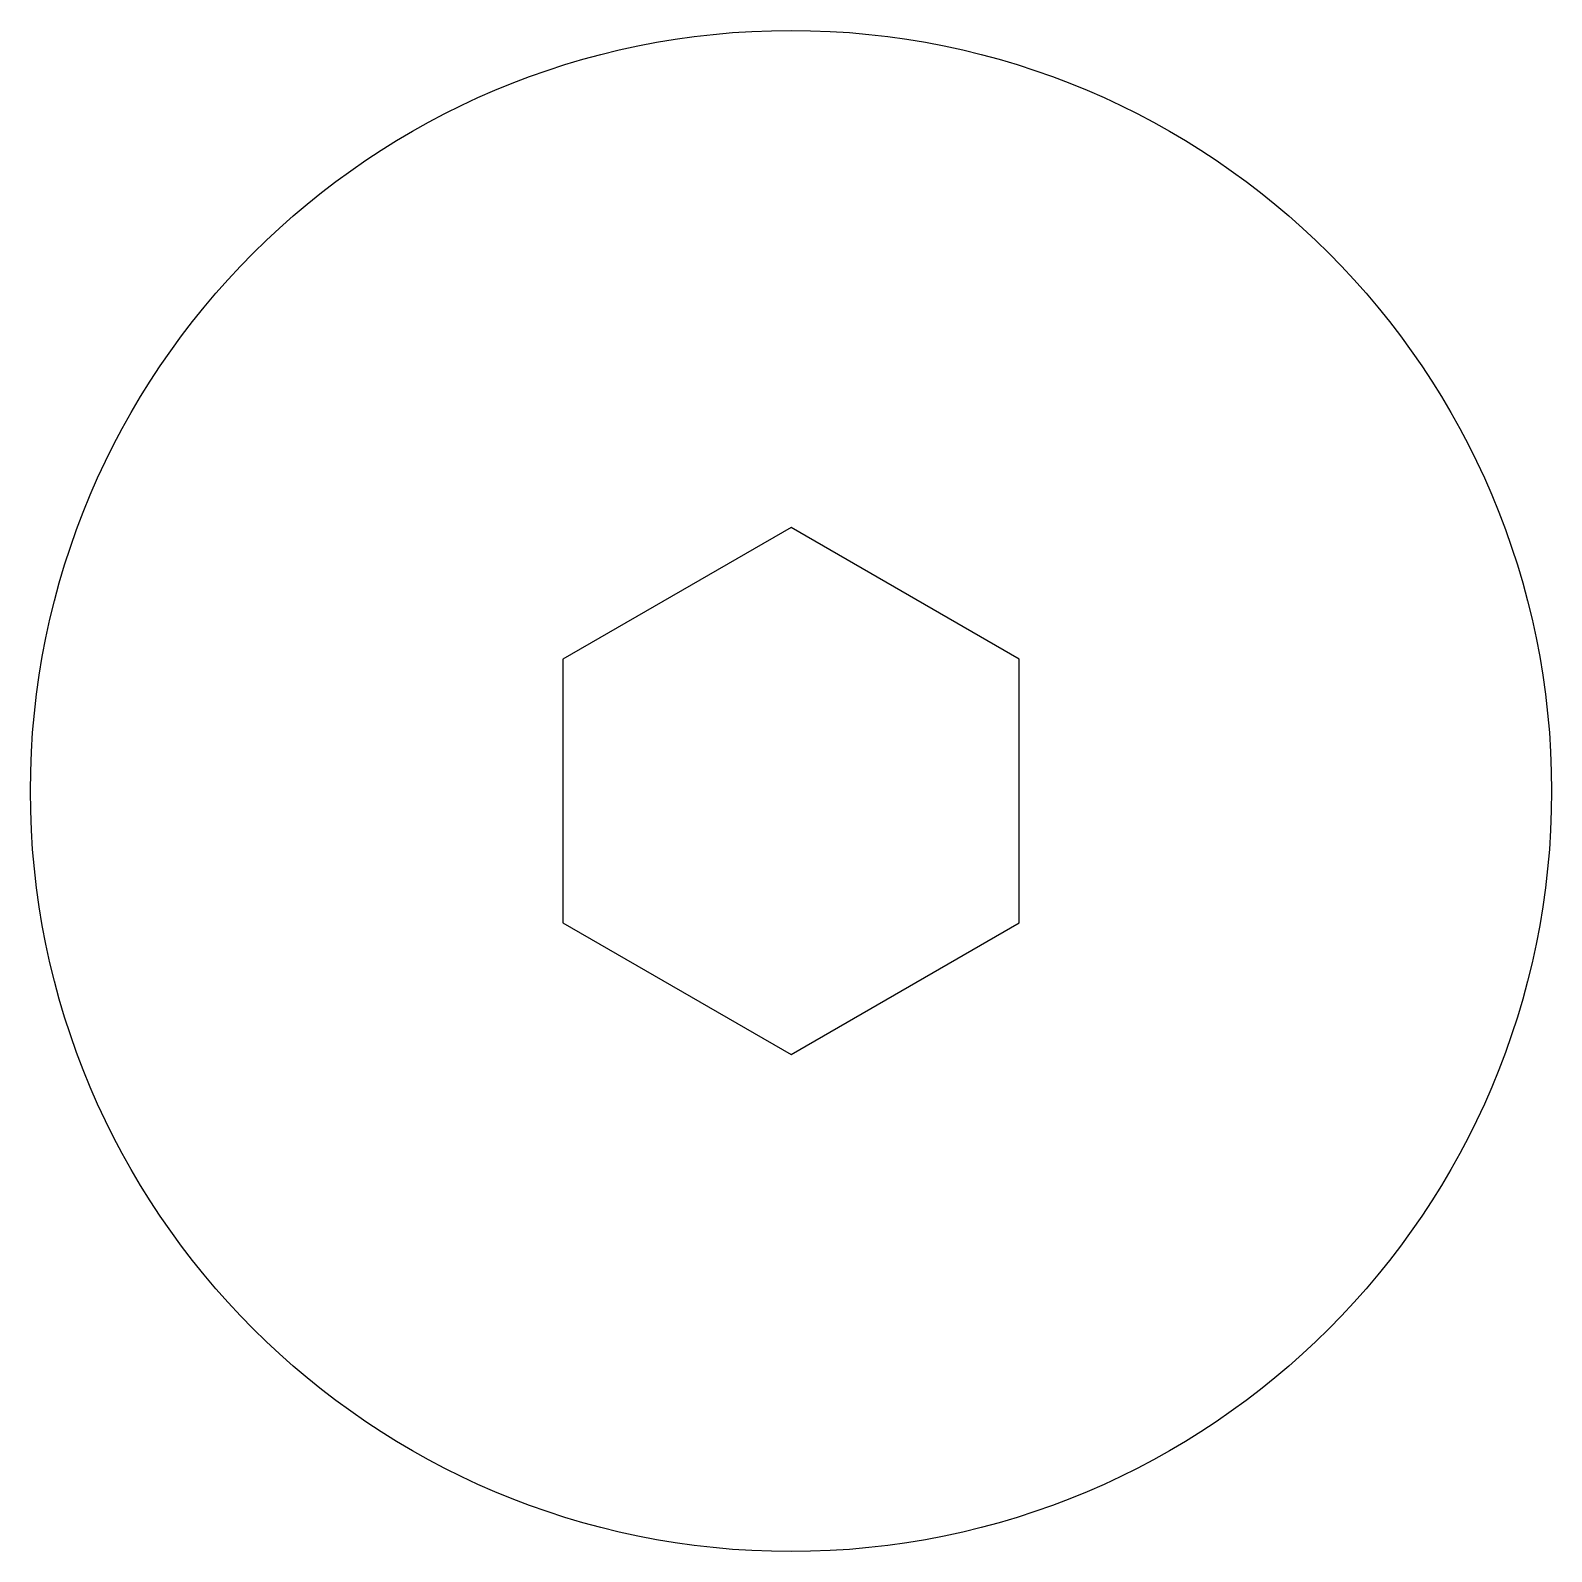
# Model space of a CAD drawing. Header units: millimetres. Extents: x 597.3 to 687.3, y -237 to -147.
import ezdxf

# ---------------------------------------------------------------- set-up
doc = ezdxf.new("R2010")
doc.units = ezdxf.units.MM

msp = doc.modelspace()

# ---------------------------------------------------------------- linework, layer by layer
at = {"color": 7, "linetype": 'Continuous', "lineweight": 25}
for p, q in [((642.3, -176.412), (628.8, -184.206)), ((655.8, -184.206), (642.3, -176.412)), ((628.8, -184.206), (628.8, -199.794)), ((655.8, -199.794), (655.8, -184.206)), ((628.8, -199.794), (642.3, -207.588)), ((642.3, -207.588), (655.8, -199.794))]:
    msp.add_line(p, q, dxfattribs=at)
msp.add_circle((642.3, -192), 45, dxfattribs=at)

doc.saveas('drawing.dxf')
